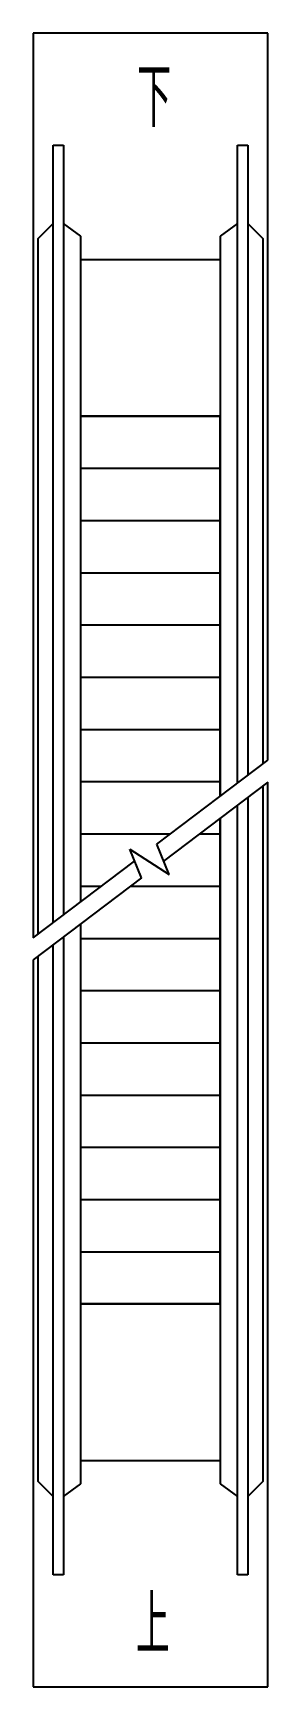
# Model space of a CAD drawing. Header units: millimetres. Extents: x 0 to 1348, y 0 to 9500.
import ezdxf

# ---------------------------------------------------------------- set-up
doc = ezdxf.new("R2010")
doc.units = ezdxf.units.MM
doc.layers.add('DIM_SYMB', color=3, linetype='Continuous')
doc.layers.add('STAIR', color=2, linetype='Continuous')
doc.styles.add('AEC_DIM', font='SIMPLEX', dxfattribs={"bigfont": 'GBCBIG'})

msp = doc.modelspace()

# ---------------------------------------------------------------- linework, layer by layer
at = {"layer": 'DIM_SYMB'}
for points in [[(674, 8855.5, 0, 0, 0), (674, 5350, 80, 0, 0), (674, 5050, 0, 0, 0)], [(674, 644.5, 0, 0, 0), (674, 4150, 80, 0, 0), (674, 4450, 0, 0, 0)]]:
    msp.add_lwpolyline(points, format="xyseb", dxfattribs=at)
at = {"layer": 'STAIR'}
for p, q in [((1348, 9500), (0, 9500)), ((0, 9500), (0, 4302.7)), ((1348, 5322.7), (1348, 9500)), ((115, 4389.7), (115, 8855.5)), ((115, 8855.5), (175, 8855.5)), ((175, 8855.5), (175, 4435.1)), ((1173, 8855.5), (1233, 8855.5)), ((1173, 5190.3), (1173, 8855.5)), ((1233, 8855.5), (1233, 5235.7)), ((29, 8319.5), (115, 8405.5)), ((274, 8332.8), (175, 8405.5)), ((1173, 8405.5), (1074, 8332.8)), ((1233, 8405.5), (1319, 8319.5)), ((29, 4324.6), (29, 8319.5)), ((274, 4510), (274, 8332.8)), ((1074, 8332.8), (1074, 5115.4)), ((1319, 8319.5), (1319, 5300.8)), ((274, 8200), (1074, 8200)), ((274, 4510), (274, 7300)), ((274, 7300), (1074, 7300)), ((1074, 7300), (274, 7300)), ((1074, 5115.4), (1074, 7300)), ((274, 7000), (1074, 7000)), ((274, 6700), (1074, 6700)), ((274, 6400), (1074, 6400)), ((274, 6100), (1074, 6100)), ((274, 5800), (1074, 5800)), ((274, 5500), (1074, 5500)), ((710.2, 4840.1), (1348, 5322.7)), ((274, 5200), (1074, 5200)), ((1348, 5197.3), (749.2, 4744.2)), ((1319, 5175.4), (1319, 1180.5)), ((1348, 0), (1348, 5197.3)), ((1173, 644.5), (1173, 5064.9)), ((1233, 5110.3), (1233, 644.5)), ((1074, 2200), (1074, 4990)), ((1074, 4990), (1074, 1167.2)), ((274, 4900), (789.4, 4900)), ((955.1, 4900), (1074, 4900)), ((621.8, 4647.8), (554.7, 4813.1)), ((554.7, 4813.1), (780.5, 4667.1)), ((780.5, 4667.1), (710.2, 4840.1)), ((0, 4302.7), (582.9, 4743.7)), ((621.8, 4647.8), (0, 4177.3)), ((274, 4600), (392.9, 4600)), ((558.6, 4600), (1074, 4600)), ((274, 2200), (274, 4384.6)), ((274, 1167.2), (274, 4384.6)), ((175, 4309.7), (175, 644.5)), ((274, 4300), (1074, 4300)), ((29, 1180.5), (29, 4199.2)), ((115, 644.5), (115, 4264.3)), ((0, 4177.3), (0, 0)), ((274, 4000), (1074, 4000)), ((274, 3700), (1074, 3700)), ((274, 3400), (1074, 3400)), ((274, 3100), (1074, 3100)), ((274, 2800), (1074, 2800)), ((274, 2500), (1074, 2500)), ((274, 2200), (1074, 2200)), ((1074, 2200), (274, 2200)), ((274, 1300), (1074, 1300)), ((115, 1094.5), (29, 1180.5)), ((175, 1094.5), (274, 1167.2)), ((1074, 1167.2), (1173, 1094.5)), ((1319, 1180.5), (1233, 1094.5)), ((175, 644.5), (115, 644.5)), ((1233, 644.5), (1173, 644.5)), ((0, 0), (1348, 0))]:
    msp.add_line(p, q, dxfattribs=at)

# ---------------------------------------------------------------- texts
at = {"layer": 'DIM_SYMB', "color": 7, "style": 'AEC_DIM', "width": 0.8}
for s, p in [('下', (598, 8960.5)), ('上', (590.6, 189.5))]:
    msp.add_text(s, height=337.6, dxfattribs=at).set_placement(p)

doc.saveas('drawing.dxf')
